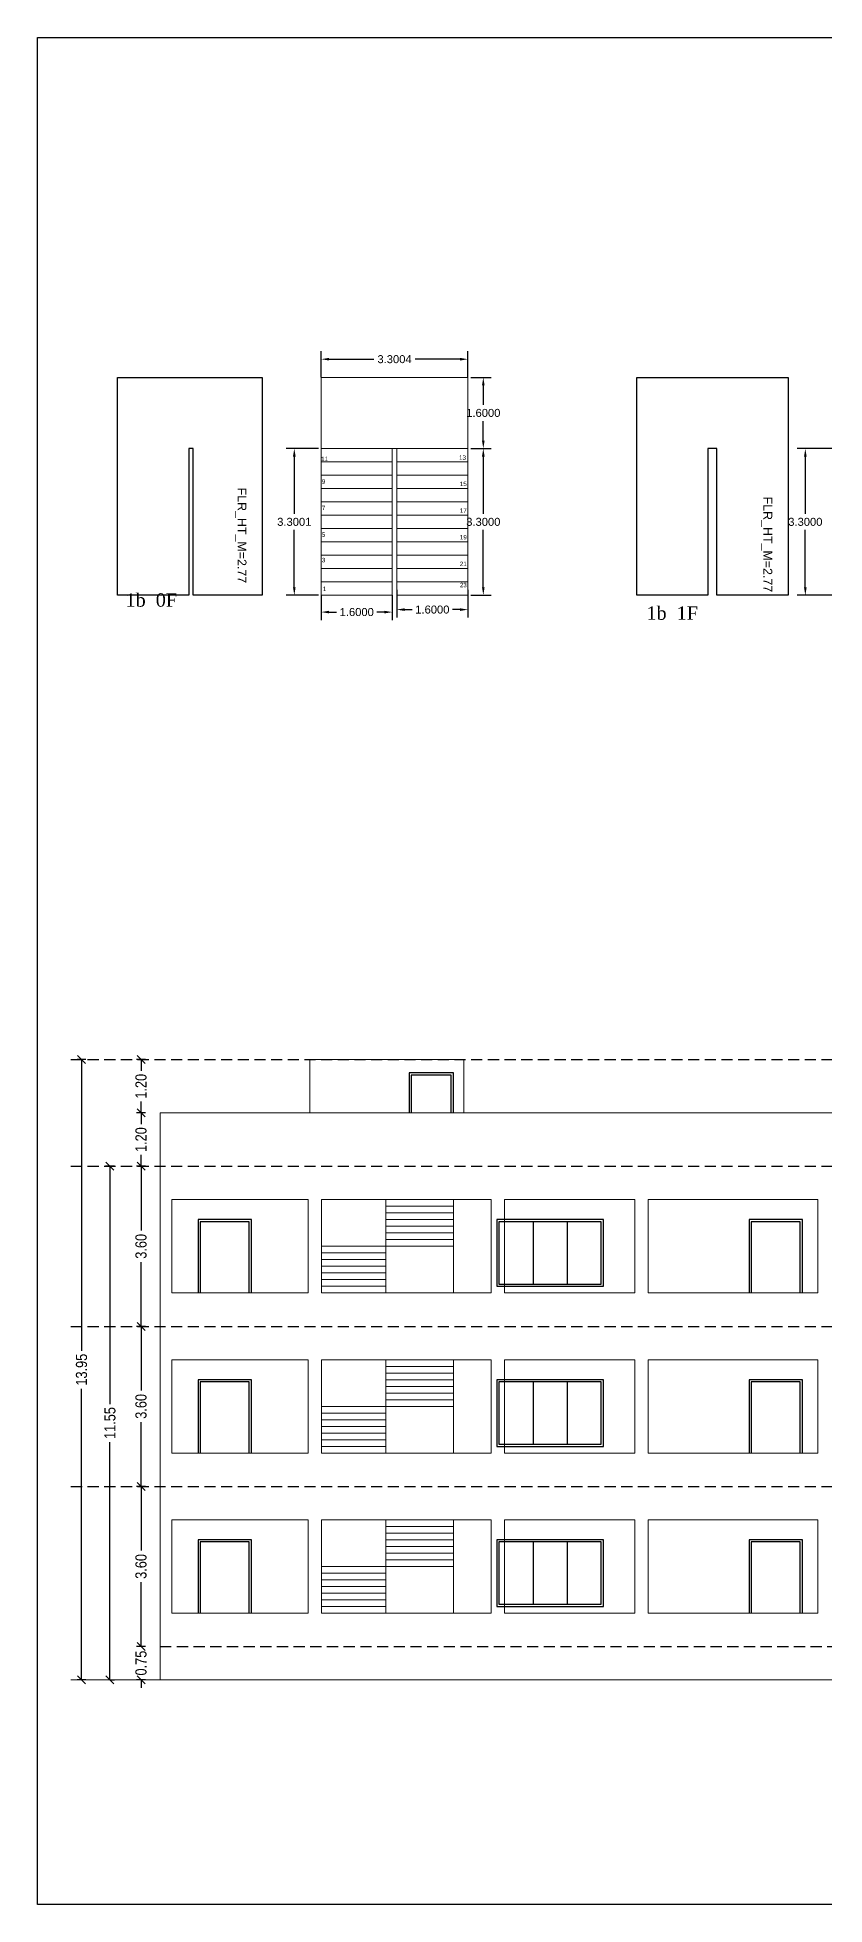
# Model space of a CAD drawing. Header units: metres. Extents: x 2792 to 3145, y -72 to 111.
# Drawn here: x 3073.39 to 3091.09, y -71.97 to -29.97 of the extents above; entities that cross this region are included whole.
import ezdxf
from ezdxf.enums import TextEntityAlignment as Align

# ---------------------------------------------------------------- set-up
doc = ezdxf.new("R2010")
doc.units = ezdxf.units.M
doc.header["$MEASUREMENT"] = 0
doc.header["$PDMODE"] = 35
doc.linetypes.add('HIDDEN', pattern=[0.375, 0.25, -0.125])
for name, color, linetype in [('BLK_1_FLR_0_STAIR_1', 1, 'Continuous'), ('BLK_1_FLR_1_STAIR_1', 1, 'Continuous'), ('Layer5', 30, 'Continuous'), ('TEXT J', 4, 'Continuous'), ('WIN', 2, 'Continuous')]:
    doc.layers.add(name, color=color, linetype=linetype)
for name, color, linetype, lineweight in [('BLK_1_FLR_0_STAIR_1_FLIGHT_1', 7, 'Continuous', 0), ('BLK_1_FLR_0_STAIR_1_FLIGHT_2', 7, 'Continuous', 0), ('BLK_1_FLR_0_STAIR_1_LANDING_1', 7, 'Continuous', 0), ('BLK_1_FLR_1_STAIR_1_FLIGHT_1', 7, 'Continuous', 0), ('Col', 2, 'Continuous', 40), ('DIM', 7, 'Continuous', 18), ('Hidden', 8, 'HIDDEN', 0), ('Stair', 52, 'Continuous', 18), ('Text', 7, 'Continuous', 5)]:
    doc.layers.add(name, color=color, linetype=linetype, lineweight=lineweight)
doc.styles.add('ROMANS1', font='romantic.ttf', dxfattribs={"height": 12})
doc.styles.add('SKR', font='ARIALN.TTF')
doc.styles.get("Standard").update_dxf_attribs({"font": 'arial.ttf'})
doc.dimstyles.new('SKR', dxfattribs={"dimtxt": 0.25, "dimasz": 0.18, "dimexe": 0.1, "dimexo": 0.0625, "dimgap": 0.09, "dimtad": 0, "dimzin": 0, "dimdsep": 46, "dimtxsty": 'SKR', "dimblk": 'OBLIQUE', "dimcen": 0.09, "dimclrd": 8, "dimclre": 8, "dimadec": 0, "dimazin": 0, "dimtfac": 1, "dimtofl": 0, "dimtmove": 2, "dimatfit": 3, "dimfxl": 0, "dimtolj": 1, "dimtzin": 0, "dimarcsym": 0})
doc.dimstyles.get("Standard").update_dxf_attribs({"dimtxt": 0.18, "dimasz": 0.18, "dimexe": 0.18, "dimexo": 0.0625, "dimgap": 0.09, "dimtad": 0, "dimtih": 1, "dimtoh": 1, "dimdec": 4, "dimzin": 0, "dimdsep": 46, "dimtxsty": 'Standard', "dimcen": 0.09, "dimadec": 0, "dimazin": 0, "dimtfac": 1, "dimtdec": 4, "dimtofl": 0, "dimtmove": 0, "dimatfit": 3, "dimfxl": 0, "dimtolj": 1, "dimtzin": 0, "dimarcsym": 0})

# ---------------------------------------------------------------- blocks, each defined once
blk = doc.blocks.new('_Oblique')
at = {"color": 0, "linetype": 'ByBlock', "lineweight": -2}
blk.add_line((-0.5, -0.5), (0.5, 0.5), dxfattribs=at)
blk = doc.blocks.new('*D116')
at = {"layer": 'Defpoints', "color": 0}
for p in [(3075.718, -66.164), (3076.149, -66.164), (3076.149, -66.914)]:
    blk.add_point(p, dxfattribs=at)
at = {"layer": 'DIM', "color": 8, "lineweight": -2}
for p, q in [((3075.818, -66.164), (3075.618, -66.164)), ((3075.718, -66.164), (3075.718, -65.984)), ((3075.818, -66.914), (3075.618, -66.914)), ((3075.718, -66.914), (3075.718, -67.094))]:
    blk.add_line(p, q, dxfattribs=at)
at = {"layer": 'DIM', "color": 8, "lineweight": -2, "xscale": 0.18, "yscale": 0.18, "zscale": 0.18}
for p, rotation in [((3075.718, -66.164), 270), ((3075.718, -66.914), 90)]:
    blk.add_blockref('_Oblique', p, dxfattribs=dict(at, rotation=rotation))
at = {"layer": 'DIM', "color": 0, "insert": (3075.718, -66.539), "char_height": 0.25, "attachment_point": 5, "rotation": 90, "style": 'SKR'}
blk.add_mtext('\\A1;0.75', dxfattribs=at)
blk = doc.blocks.new('*D117')
at = {"layer": 'Defpoints', "color": 0}
for p in [(3075.718, -62.564), (3076.149, -62.564), (3076.149, -66.164)]:
    blk.add_point(p, dxfattribs=at)
at = {"layer": 'DIM', "color": 8, "lineweight": -2}
for p, q in [((3075.818, -62.564), (3075.618, -62.564)), ((3075.718, -62.564), (3075.718, -64.008)), ((3075.718, -66.164), (3075.718, -64.72)), ((3075.818, -66.164), (3075.618, -66.164))]:
    blk.add_line(p, q, dxfattribs=at)
at = {"layer": 'DIM', "color": 8, "lineweight": -2, "xscale": 0.18, "yscale": 0.18, "zscale": 0.18}
for p, rotation in [((3075.718, -62.564), 90), ((3075.718, -66.164), 270)]:
    blk.add_blockref('_Oblique', p, dxfattribs=dict(at, rotation=rotation))
at = {"layer": 'DIM', "color": 0, "insert": (3075.718, -64.364), "char_height": 0.25, "attachment_point": 5, "rotation": 90, "style": 'SKR'}
blk.add_mtext('\\A1;3.60', dxfattribs=at)
blk = doc.blocks.new('*D118')
at = {"layer": 'Defpoints', "color": 0}
for p in [(3075.718, -58.964), (3076.149, -58.964), (3076.149, -62.564)]:
    blk.add_point(p, dxfattribs=at)
at = {"layer": 'DIM', "color": 8, "lineweight": -2}
for p, q in [((3075.818, -58.964), (3075.618, -58.964)), ((3075.718, -58.964), (3075.718, -60.408)), ((3075.718, -62.564), (3075.718, -61.12)), ((3075.818, -62.564), (3075.618, -62.564))]:
    blk.add_line(p, q, dxfattribs=at)
at = {"layer": 'DIM', "color": 8, "lineweight": -2, "xscale": 0.18, "yscale": 0.18, "zscale": 0.18}
for p, rotation in [((3075.718, -58.964), 90), ((3075.718, -62.564), 270)]:
    blk.add_blockref('_Oblique', p, dxfattribs=dict(at, rotation=rotation))
at = {"layer": 'DIM', "color": 0, "insert": (3075.718, -60.764), "char_height": 0.25, "attachment_point": 5, "rotation": 90, "style": 'SKR'}
blk.add_mtext('\\A1;3.60', dxfattribs=at)
blk = doc.blocks.new('*D119')
at = {"layer": 'Defpoints', "color": 0}
for p in [(3075.718, -55.364), (3076.149, -55.364), (3076.149, -58.964)]:
    blk.add_point(p, dxfattribs=at)
at = {"layer": 'DIM', "color": 8, "lineweight": -2}
for p, q in [((3075.818, -55.364), (3075.618, -55.364)), ((3075.718, -55.364), (3075.718, -56.808)), ((3075.718, -58.964), (3075.718, -57.52)), ((3075.818, -58.964), (3075.618, -58.964))]:
    blk.add_line(p, q, dxfattribs=at)
at = {"layer": 'DIM', "color": 8, "lineweight": -2, "xscale": 0.18, "yscale": 0.18, "zscale": 0.18}
for p, rotation in [((3075.718, -55.364), 90), ((3075.718, -58.964), 270)]:
    blk.add_blockref('_Oblique', p, dxfattribs=dict(at, rotation=rotation))
at = {"layer": 'DIM', "color": 0, "insert": (3075.718, -57.164), "char_height": 0.25, "attachment_point": 5, "rotation": 90, "style": 'SKR'}
blk.add_mtext('\\A1;3.60', dxfattribs=at)
blk = doc.blocks.new('*D120')
at = {"layer": 'Defpoints', "color": 0}
for p in [(3075.718, -54.164), (3076.149, -54.164), (3076.149, -55.364)]:
    blk.add_point(p, dxfattribs=at)
at = {"layer": 'DIM', "color": 8, "lineweight": -2}
for p, q in [((3075.818, -54.164), (3075.618, -54.164)), ((3075.718, -54.164), (3075.718, -54.418)), ((3075.818, -55.364), (3075.618, -55.364)), ((3075.718, -55.364), (3075.718, -55.11))]:
    blk.add_line(p, q, dxfattribs=at)
at = {"layer": 'DIM', "color": 8, "lineweight": -2, "xscale": 0.18, "yscale": 0.18, "zscale": 0.18}
for p, rotation in [((3075.718, -54.164), 90), ((3075.718, -55.364), 270)]:
    blk.add_blockref('_Oblique', p, dxfattribs=dict(at, rotation=rotation))
at = {"layer": 'DIM', "color": 0, "insert": (3075.718, -54.764), "char_height": 0.25, "attachment_point": 5, "rotation": 90, "style": 'SKR'}
blk.add_mtext('\\A1;1.20', dxfattribs=at)
blk = doc.blocks.new('*D121')
at = {"layer": 'Defpoints', "color": 0}
for p in [(3075.718, -52.964), (3079.514, -52.964), (3076.149, -54.164)]:
    blk.add_point(p, dxfattribs=at)
at = {"layer": 'DIM', "color": 8, "lineweight": -2}
for p, q in [((3075.818, -52.964), (3075.618, -52.964)), ((3075.718, -52.964), (3075.718, -53.218)), ((3075.818, -54.164), (3075.618, -54.164)), ((3075.718, -54.164), (3075.718, -53.91))]:
    blk.add_line(p, q, dxfattribs=at)
at = {"layer": 'DIM', "color": 8, "lineweight": -2, "xscale": 0.18, "yscale": 0.18, "zscale": 0.18}
for p, rotation in [((3075.718, -52.964), 90), ((3075.718, -54.164), 270)]:
    blk.add_blockref('_Oblique', p, dxfattribs=dict(at, rotation=rotation))
at = {"layer": 'DIM', "color": 0, "insert": (3075.718, -53.564), "char_height": 0.25, "attachment_point": 5, "rotation": 90, "style": 'SKR'}
blk.add_mtext('\\A1;1.20', dxfattribs=at)
blk = doc.blocks.new('*D122')
at = {"layer": 'Defpoints', "color": 0}
for p in [(3075.019, -55.364), (3076.149, -55.364), (3075.019, -66.914)]:
    blk.add_point(p, dxfattribs=at)
at = {"layer": 'DIM', "color": 8, "lineweight": -2}
for p, q in [((3075.119, -55.364), (3074.919, -55.364)), ((3075.019, -55.364), (3075.019, -60.712)), ((3075.019, -66.914), (3075.019, -61.566)), ((3075.019, -66.914), (3075.119, -66.914))]:
    blk.add_line(p, q, dxfattribs=at)
at = {"layer": 'DIM', "color": 8, "lineweight": -2, "xscale": 0.18, "yscale": 0.18, "zscale": 0.18}
for p, rotation in [((3075.019, -55.364), 90), ((3075.019, -66.914), 270)]:
    blk.add_blockref('_Oblique', p, dxfattribs=dict(at, rotation=rotation))
at = {"layer": 'DIM', "color": 0, "insert": (3075.019, -61.139), "char_height": 0.25, "attachment_point": 5, "rotation": 90, "style": 'SKR'}
blk.add_mtext('\\A1;11.55', dxfattribs=at)
blk = doc.blocks.new('*D123')
at = {"layer": 'Defpoints', "color": 0}
for p in [(3074.38, -52.964), (3079.514, -52.964), (3076.222, -66.914)]:
    blk.add_point(p, dxfattribs=at)
at = {"layer": 'DIM', "color": 8, "lineweight": -2}
for p, q in [((3074.48, -52.964), (3074.28, -52.964)), ((3074.38, -52.964), (3074.38, -59.512)), ((3074.38, -66.914), (3074.38, -60.366)), ((3074.48, -66.914), (3074.28, -66.914))]:
    blk.add_line(p, q, dxfattribs=at)
at = {"layer": 'DIM', "color": 8, "lineweight": -2, "xscale": 0.18, "yscale": 0.18, "zscale": 0.18}
for p, rotation in [((3074.38, -52.964), 90), ((3074.38, -66.914), 270)]:
    blk.add_blockref('_Oblique', p, dxfattribs=dict(at, rotation=rotation))
at = {"layer": 'DIM', "color": 0, "insert": (3074.38, -59.939), "char_height": 0.25, "attachment_point": 5, "rotation": 90, "style": 'SKR'}
blk.add_mtext('\\A1;13.95', dxfattribs=at)
blk = doc.blocks.new('*D238')
at = {"layer": 'BLK_1_FLR_0_STAIR_1_FLIGHT_2', "color": 0, "linetype": 'Continuous', "lineweight": -2}
for p, q in [((3079.768, -42.518), (3079.768, -43.079)), ((3081.368, -42.518), (3081.368, -43.079)), ((3079.948, -42.899), (3080.113, -42.899)), ((3081.188, -42.899), (3081.023, -42.899))]:
    blk.add_line(p, q, dxfattribs=at)
at = {"layer": 'BLK_1_FLR_0_STAIR_1_FLIGHT_2', "color": 0, "linetype": 'Continuous'}
for points in [[(3079.948, -42.869), (3079.948, -42.929), (3079.768, -42.899)], [(3081.188, -42.869), (3081.188, -42.929), (3081.368, -42.899)]]:
    blk.add_solid(points, dxfattribs=at)
at = {"layer": 'Defpoints', "color": 0, "linetype": 'Continuous'}
for p in [(3079.768, -42.456), (3081.368, -42.456), (3081.368, -42.899)]:
    blk.add_point(p, dxfattribs=at)
at = {"layer": 'BLK_1_FLR_0_STAIR_1_FLIGHT_2', "color": 0, "linetype": 'Continuous', "insert": (3080.568, -42.899), "char_height": 0.18, "attachment_point": 5}
blk.add_mtext('\\A1;1.6000', dxfattribs=at)
blk = doc.blocks.new('*D239')
at = {"layer": 'BLK_1_FLR_0_STAIR_1_FLIGHT_1', "color": 0, "linetype": 'Continuous', "lineweight": -2}
for p, q in [((3081.468, -42.4), (3081.468, -43.023)), ((3083.068, -42.4), (3083.068, -43.023)), ((3081.648, -42.843), (3081.813, -42.843)), ((3082.888, -42.843), (3082.723, -42.843))]:
    blk.add_line(p, q, dxfattribs=at)
at = {"layer": 'BLK_1_FLR_0_STAIR_1_FLIGHT_1', "color": 0, "linetype": 'Continuous'}
for points in [[(3081.648, -42.813), (3081.648, -42.873), (3081.468, -42.843)], [(3082.888, -42.813), (3082.888, -42.873), (3083.068, -42.843)]]:
    blk.add_solid(points, dxfattribs=at)
at = {"layer": 'Defpoints', "color": 0, "linetype": 'Continuous'}
for p in [(3081.468, -42.338), (3083.068, -42.338), (3083.068, -42.843)]:
    blk.add_point(p, dxfattribs=at)
at = {"layer": 'BLK_1_FLR_0_STAIR_1_FLIGHT_1', "color": 0, "linetype": 'Continuous', "insert": (3082.268, -42.843), "char_height": 0.18, "attachment_point": 5}
blk.add_mtext('\\A1;1.6000', dxfattribs=at)
blk = doc.blocks.new('*D240')
at = {"layer": 'BLK_1_FLR_0_STAIR_1_FLIGHT_1', "color": 0, "linetype": 'Continuous', "lineweight": -2}
for p, q in [((3083.131, -39.22), (3083.594, -39.22)), ((3083.414, -39.4), (3083.414, -40.688)), ((3083.414, -42.34), (3083.414, -41.052)), ((3083.131, -42.52), (3083.594, -42.52))]:
    blk.add_line(p, q, dxfattribs=at)
at = {"layer": 'BLK_1_FLR_0_STAIR_1_FLIGHT_1', "color": 0, "linetype": 'Continuous'}
for points in [[(3083.384, -39.4), (3083.444, -39.4), (3083.414, -39.22)], [(3083.384, -42.34), (3083.444, -42.34), (3083.414, -42.52)]]:
    blk.add_solid(points, dxfattribs=at)
at = {"layer": 'Defpoints', "color": 0, "linetype": 'Continuous'}
for p in [(3083.068, -39.22), (3083.068, -42.52), (3083.414, -42.52)]:
    blk.add_point(p, dxfattribs=at)
at = {"layer": 'BLK_1_FLR_0_STAIR_1_FLIGHT_1', "color": 0, "linetype": 'Continuous', "insert": (3083.414, -40.87), "char_height": 0.18, "attachment_point": 5}
blk.add_mtext('\\A1;3.3000', dxfattribs=at)
blk = doc.blocks.new('*D241')
at = {"layer": 'BLK_1_FLR_0_STAIR_1_LANDING_1', "color": 0, "linetype": 'Continuous', "lineweight": -2}
for p, q in [((3083.131, -37.62), (3083.594, -37.62)), ((3083.131, -39.22), (3083.594, -39.22))]:
    blk.add_line(p, q, dxfattribs=at)
at = {"layer": 'BLK_1_FLR_0_STAIR_1_LANDING_1', "color": 0, "lineweight": -2}
for p, q in [((3083.414, -37.8), (3083.414, -38.238)), ((3083.414, -39.04), (3083.414, -38.602))]:
    blk.add_line(p, q, dxfattribs=at)
at = {"layer": 'BLK_1_FLR_0_STAIR_1_LANDING_1', "color": 0, "linetype": 'Continuous'}
for points in [[(3083.384, -37.8), (3083.444, -37.8), (3083.414, -37.62)], [(3083.384, -39.04), (3083.444, -39.04), (3083.414, -39.22)]]:
    blk.add_solid(points, dxfattribs=at)
at = {"layer": 'Defpoints', "color": 0, "linetype": 'Continuous'}
for p in [(3083.068, -37.62), (3083.068, -39.22), (3083.414, -39.22)]:
    blk.add_point(p, dxfattribs=at)
at = {"layer": 'BLK_1_FLR_0_STAIR_1_LANDING_1', "color": 0, "linetype": 'Continuous', "insert": (3083.414, -38.42), "char_height": 0.18, "attachment_point": 5}
blk.add_mtext('\\A1;1.6000', dxfattribs=at)
blk = doc.blocks.new('*D242')
at = {"layer": 'BLK_1_FLR_0_STAIR_1_LANDING_1', "color": 0, "linetype": 'Continuous', "lineweight": -2}
for p, q in [((3079.768, -37.614), (3079.768, -37.031)), ((3083.068, -37.614), (3083.068, -37.031))]:
    blk.add_line(p, q, dxfattribs=at)
at = {"layer": 'BLK_1_FLR_0_STAIR_1_LANDING_1', "color": 0, "lineweight": -2}
for p, q in [((3079.948, -37.211), (3080.955, -37.211)), ((3082.888, -37.211), (3081.881, -37.211))]:
    blk.add_line(p, q, dxfattribs=at)
at = {"layer": 'BLK_1_FLR_0_STAIR_1_LANDING_1', "color": 0, "linetype": 'Continuous'}
for points in [[(3079.948, -37.181), (3079.948, -37.241), (3079.768, -37.211)], [(3082.888, -37.181), (3082.888, -37.241), (3083.068, -37.211)]]:
    blk.add_solid(points, dxfattribs=at)
at = {"layer": 'Defpoints', "color": 0, "linetype": 'Continuous'}
for p in [(3079.768, -37.211), (3079.768, -37.676), (3083.068, -37.677)]:
    blk.add_point(p, dxfattribs=at)
at = {"layer": 'BLK_1_FLR_0_STAIR_1_LANDING_1', "color": 0, "linetype": 'Continuous', "insert": (3081.418, -37.211), "char_height": 0.18, "attachment_point": 5}
blk.add_mtext('\\A1;3.3004', dxfattribs=at)
blk = doc.blocks.new('*D243')
at = {"layer": 'BLK_1_FLR_0_STAIR_1_FLIGHT_2', "color": 0, "linetype": 'Continuous', "lineweight": -2}
for p, q in [((3079.705, -39.22), (3078.984, -39.22)), ((3079.164, -39.4), (3079.164, -40.688)), ((3079.164, -42.34), (3079.164, -41.052)), ((3079.705, -42.52), (3078.984, -42.52))]:
    blk.add_line(p, q, dxfattribs=at)
at = {"layer": 'BLK_1_FLR_0_STAIR_1_FLIGHT_2', "color": 0, "linetype": 'Continuous'}
for points in [[(3079.134, -39.4), (3079.194, -39.4), (3079.164, -39.22)], [(3079.134, -42.34), (3079.194, -42.34), (3079.164, -42.52)]]:
    blk.add_solid(points, dxfattribs=at)
at = {"layer": 'Defpoints', "color": 0, "linetype": 'Continuous'}
for p in [(3079.768, -39.22), (3079.164, -42.52), (3079.768, -42.52)]:
    blk.add_point(p, dxfattribs=at)
at = {"layer": 'BLK_1_FLR_0_STAIR_1_FLIGHT_2', "color": 0, "linetype": 'Continuous', "insert": (3079.164, -40.87), "char_height": 0.18, "attachment_point": 5}
blk.add_mtext('\\A1;3.3001', dxfattribs=at)
blk = doc.blocks.new('*D237')
at = {"layer": 'BLK_1_FLR_1_STAIR_1_FLIGHT_1', "color": 0, "linetype": 'Continuous', "lineweight": -2}
for p, q in [((3091.378, -39.22), (3090.475, -39.22)), ((3090.655, -39.4), (3090.655, -40.688)), ((3090.655, -42.34), (3090.655, -41.052)), ((3091.378, -42.52), (3090.475, -42.52))]:
    blk.add_line(p, q, dxfattribs=at)
at = {"layer": 'BLK_1_FLR_1_STAIR_1_FLIGHT_1', "color": 0, "linetype": 'Continuous'}
for points in [[(3090.625, -39.4), (3090.685, -39.4), (3090.655, -39.22)], [(3090.625, -42.34), (3090.685, -42.34), (3090.655, -42.52)]]:
    blk.add_solid(points, dxfattribs=at)
at = {"layer": 'Defpoints', "color": 0, "linetype": 'Continuous'}
for p in [(3091.441, -39.22), (3090.655, -42.52), (3091.441, -42.52)]:
    blk.add_point(p, dxfattribs=at)
at = {"layer": 'BLK_1_FLR_1_STAIR_1_FLIGHT_1', "color": 0, "linetype": 'Continuous', "insert": (3090.655, -40.87), "char_height": 0.18, "attachment_point": 5}
blk.add_mtext('\\A1;3.3000', dxfattribs=at)

msp = doc.modelspace()

# ---------------------------------------------------------------- linework, layer by layer
msp.add_lwpolyline([(3073.38672, -29.97156), (3144.56191, -29.97156), (3144.56191, -71.97156), (3073.38672, -71.97156)], close=True)
at = {"layer": 'BLK_1_FLR_0_STAIR_1', "linetype": 'Continuous', "elevation": 0}
msp.add_lwpolyline([(3078.44249, -37.62003), (3078.4425, -42.51998), (3076.89272, -42.51998), (3076.89272, -39.21999), (3076.79228, -39.21999), (3076.79228, -42.51998), (3075.19227, -42.51998), (3075.19226, -37.62003)], close=True, dxfattribs=at)
at = {"layer": 'BLK_1_FLR_0_STAIR_1_FLIGHT_1', "linetype": 'Continuous'}
for p, q in [((3081.46813, -39.21999, 0), (3083.06813, -39.22027, 0)), ((3081.46813, -39.51999, 0), (3083.06813, -39.52027, 0)), ((3081.46813, -39.81999, 0), (3083.06813, -39.81999, 0)), ((3081.46813, -40.11999, 0), (3083.06813, -40.12027, 0)), ((3081.46813, -40.41999, 0), (3083.06813, -40.42027, 0)), ((3081.46813, -40.71999, 0), (3083.06813, -40.72027, 0)), ((3081.46813, -41.01999, 0), (3083.06813, -41.02027, 0)), ((3081.46813, -41.31993, 0), (3083.06813, -41.3202, 0)), ((3081.46813, -41.61999, 0), (3083.06813, -41.62027, 0)), ((3081.46813, -41.91999, 0), (3083.06813, -41.92027, 0)), ((3081.46813, -42.21999, 0), (3083.06813, -42.22027, 0)), ((3081.46813, -42.51999, 0), (3083.06813, -42.52027, 0))]:
    msp.add_line(p, q, dxfattribs=at)
at = {"layer": 'BLK_1_FLR_0_STAIR_1_FLIGHT_1', "linetype": 'Continuous', "elevation": 0}
msp.add_lwpolyline([(3081.46813, -39.21999), (3081.46813, -42.51999), (3083.06813, -42.52027), (3083.06813, -39.22027)], close=True, dxfattribs=at)
at = {"layer": 'BLK_1_FLR_0_STAIR_1_FLIGHT_2', "linetype": 'Continuous'}
for p, q in [((3079.76769, -39.21985, 0), (3081.3677, -39.21985, 0)), ((3079.76769, -39.51985, 0), (3081.3677, -39.51985, 0)), ((3079.76769, -39.81985, 0), (3081.3677, -39.81985, 0)), ((3079.76769, -40.11985, 0), (3081.3677, -40.11985, 0)), ((3079.76769, -40.41985, 0), (3081.3677, -40.41985, 0)), ((3079.76769, -40.71985, 0), (3081.3677, -40.71985, 0)), ((3079.76769, -41.01985, 0), (3081.3677, -41.01985, 0)), ((3079.76769, -41.31979, 0), (3081.3677, -41.31979, 0)), ((3079.76769, -41.61985, 0), (3081.3677, -41.61985, 0)), ((3079.76769, -41.91985, 0), (3081.3677, -41.91985, 0)), ((3079.76769, -42.21985, 0), (3081.3677, -42.21985, 0)), ((3079.76769, -42.51998, 0), (3081.3677, -42.51998, 0))]:
    msp.add_line(p, q, dxfattribs=at)
at = {"layer": 'BLK_1_FLR_0_STAIR_1_FLIGHT_2', "linetype": 'Continuous', "elevation": 0}
msp.add_lwpolyline([(3079.76769, -39.21985), (3079.76769, -42.51998), (3081.3677, -42.51998), (3081.3677, -39.21985)], close=True, dxfattribs=at)
at = {"layer": 'BLK_1_FLR_0_STAIR_1_LANDING_1', "linetype": 'Continuous', "elevation": 0}
msp.add_lwpolyline([(3079.76769, -37.61989), (3079.76769, -39.21985), (3083.06813, -39.22027), (3083.06813, -37.62031)], close=True, dxfattribs=at)
at = {"layer": 'BLK_1_FLR_1_STAIR_1', "linetype": 'Continuous', "elevation": 0}
msp.add_lwpolyline([(3090.26636, -37.62003), (3090.26637, -42.51998), (3088.66637, -42.51998), (3088.66637, -39.21999), (3088.4655, -39.21999), (3088.4655, -42.51998), (3086.86549, -42.51998), (3086.86548, -37.62003)], close=True, dxfattribs=at)
at = {"layer": 'Col', "color": 6, "lineweight": 15}
for p, q in [((3076.41419, -58.21398), (3076.41419, -56.11398)), ((3076.41419, -56.11398), (3079.4792, -56.11398)), ((3079.4792, -58.21398), (3079.4792, -56.11398)), ((3079.7792, -58.21398), (3079.7792, -56.11398)), ((3079.7792, -56.11398), (3083.59419, -56.11398)), ((3083.59419, -58.21398), (3083.59419, -56.11398)), ((3083.89419, -58.21398), (3083.89419, -56.11398)), ((3083.89419, -56.11398), (3086.82419, -56.11398)), ((3086.82419, -58.21398), (3086.82419, -56.11398)), ((3087.12419, -58.21398), (3087.12419, -56.11398)), ((3087.12419, -56.11398), (3090.93919, -56.11398)), ((3090.93919, -58.21398), (3090.93919, -56.11398)), ((3076.41419, -58.21398), (3079.4792, -58.21398)), ((3079.7792, -58.21398), (3083.59419, -58.21398)), ((3083.89419, -58.21398), (3086.82419, -58.21398)), ((3087.12419, -58.21398), (3090.93919, -58.21398)), ((3076.41419, -61.81398), (3076.41419, -59.71398)), ((3076.41419, -59.71398), (3079.4792, -59.71398)), ((3079.4792, -61.81398), (3079.4792, -59.71398)), ((3079.7792, -61.81398), (3079.7792, -59.71398)), ((3079.7792, -59.71398), (3083.59419, -59.71398)), ((3083.59419, -61.81398), (3083.59419, -59.71398)), ((3083.89419, -61.81398), (3083.89419, -59.71398)), ((3083.89419, -59.71398), (3086.82419, -59.71398)), ((3086.82419, -61.81398), (3086.82419, -59.71398)), ((3087.12419, -61.81398), (3087.12419, -59.71398)), ((3087.12419, -59.71398), (3090.93919, -59.71398)), ((3090.93919, -61.81398), (3090.93919, -59.71398)), ((3076.41419, -61.81398), (3079.4792, -61.81398)), ((3079.7792, -61.81398), (3083.59419, -61.81398)), ((3083.89419, -61.81398), (3086.82419, -61.81398)), ((3087.12419, -61.81398), (3090.93919, -61.81398)), ((3076.41419, -65.41398), (3076.41419, -63.31398)), ((3076.41419, -63.31398), (3079.4792, -63.31398)), ((3079.4792, -65.41398), (3079.4792, -63.31398)), ((3079.7792, -65.41398), (3079.7792, -63.31398)), ((3079.7792, -63.31398), (3083.59419, -63.31398)), ((3083.59419, -65.41398), (3083.59419, -63.31398)), ((3083.89419, -65.41398), (3083.89419, -63.31398)), ((3083.89419, -63.31398), (3086.82419, -63.31398)), ((3086.82419, -65.41398), (3086.82419, -63.31398)), ((3087.12419, -65.41398), (3087.12419, -63.31398)), ((3087.12419, -63.31398), (3090.93919, -63.31398)), ((3090.93919, -65.41398), (3090.93919, -63.31398)), ((3076.41419, -65.41398), (3079.4792, -65.41398)), ((3079.7792, -65.41398), (3083.59419, -65.41398)), ((3083.89419, -65.41398), (3086.82419, -65.41398)), ((3087.12419, -65.41398), (3090.93919, -65.41398))]:
    msp.add_line(p, q, dxfattribs=at)
at = {"layer": 'DIM'}
for p, q in [((3076.14919, -66.91398), (3076.14919, -54.16398)), ((3076.14919, -54.16398), (3130.71919, -54.16398)), ((3074.1422, -66.91398), (3134.24689, -66.91398))]:
    msp.add_line(p, q, dxfattribs=at)
at = {"layer": 'Hidden', "linetype": 'ByBlock', "ltscale": 0.5}
for p, q in [((3081.21919, -56.26398), (3082.74418, -56.26398)), ((3081.21919, -56.41398), (3082.74418, -56.41398)), ((3081.21919, -56.56398), (3082.74418, -56.56398)), ((3081.21919, -56.71398), (3082.74418, -56.71398)), ((3081.21919, -56.86398), (3082.74418, -56.86398)), ((3081.21919, -57.01398), (3082.74418, -57.01398)), ((3079.7792, -57.16398), (3082.74418, -57.16398)), ((3079.7792, -57.31398), (3081.21919, -57.31398)), ((3079.7792, -57.46398), (3081.21919, -57.46398)), ((3079.7792, -57.61398), (3081.21919, -57.61398)), ((3079.7792, -57.76398), (3081.21919, -57.76398)), ((3079.7792, -57.91398), (3081.21919, -57.91398)), ((3079.7792, -58.06398), (3081.21919, -58.06398)), ((3081.21919, -59.86398), (3082.74418, -59.86398)), ((3081.21919, -60.01398), (3082.74418, -60.01398)), ((3081.21919, -60.16398), (3082.74418, -60.16398)), ((3081.21919, -60.31398), (3082.74418, -60.31398)), ((3081.21919, -60.46398), (3082.74418, -60.46398)), ((3079.7792, -60.76398), (3082.74418, -60.76398)), ((3081.21919, -60.61398), (3082.74418, -60.61398)), ((3079.7792, -60.91398), (3081.21919, -60.91398)), ((3079.7792, -61.06398), (3081.21919, -61.06398)), ((3079.7792, -61.21398), (3081.21919, -61.21398)), ((3079.7792, -61.36398), (3081.21919, -61.36398)), ((3079.7792, -61.51398), (3081.21919, -61.51398)), ((3079.7792, -61.66398), (3081.21919, -61.66398)), ((3081.21919, -63.46398), (3082.74418, -63.46398)), ((3081.21919, -63.61398), (3082.74418, -63.61398)), ((3081.21919, -63.76398), (3082.74418, -63.76398)), ((3081.21919, -63.91398), (3082.74418, -63.91398)), ((3081.21919, -64.06398), (3082.74418, -64.06398)), ((3081.21919, -64.21398), (3082.74418, -64.21398)), ((3079.7792, -64.36398), (3082.74418, -64.36398)), ((3079.7792, -64.51398), (3081.21919, -64.51398)), ((3079.7792, -64.66398), (3081.21919, -64.66398)), ((3079.7792, -64.81398), (3081.21919, -64.81398)), ((3079.7792, -64.96398), (3081.21919, -64.96398)), ((3079.7792, -65.11398), (3081.21919, -65.11398)), ((3079.7792, -65.26398), (3081.21919, -65.26398))]:
    msp.add_line(p, q, dxfattribs=at)
at = {"layer": 'Layer5', "linetype": 'HIDDEN'}
for p, q in [((3074.1422, -52.96398), (3134.24689, -52.96398)), ((3074.1422, -55.36398), (3134.24689, -55.36398)), ((3074.1422, -58.96398), (3134.24689, -58.96398)), ((3074.1422, -62.56398), (3134.24689, -62.56398)), ((3076.14919, -66.16398), (3099.46919, -66.16398))]:
    msp.add_line(p, q, dxfattribs=at)
at = {"layer": 'Stair', "ltscale": 20}
for p, q in [((3081.21919, -58.21398), (3081.21919, -56.11398)), ((3082.74418, -58.21398), (3082.74418, -56.11398)), ((3081.21919, -61.81398), (3081.21919, -59.71398)), ((3082.74418, -61.81398), (3082.74418, -59.71398)), ((3081.21919, -65.41398), (3081.21919, -63.31398)), ((3082.74418, -65.41398), (3082.74418, -63.31398))]:
    msp.add_line(p, q, dxfattribs=at)
msp.add_lwpolyline([(3079.51419, -54.16398), (3079.51419, -52.96398), (3082.97419, -52.96398), (3082.97419, -54.16398)], dxfattribs=at)
at = {"layer": 'WIN', "color": 8}
for p, q in [((3084.53333, -56.61398), (3084.53333, -58.01398)), ((3085.3, -56.61398), (3085.3, -58.01398)), ((3084.53333, -60.21398), (3084.53333, -61.61398)), ((3085.3, -60.21398), (3085.3, -61.61398)), ((3084.53333, -63.81398), (3084.53333, -65.21398)), ((3085.3, -63.81398), (3085.3, -65.21398))]:
    msp.add_line(p, q, dxfattribs=at)
at = {"layer": 'WIN', "color": 34}
for points in [[(3082.74425, -54.16398), (3082.74425, -53.26398), (3081.74425, -53.26398), (3081.74425, -54.16398)], [(3082.69425, -54.16398), (3082.69425, -53.31398), (3081.79425, -53.31398), (3081.79425, -54.16398)], [(3078.19919, -58.21398), (3078.19919, -56.56398), (3076.99919, -56.56398), (3076.99919, -58.21398)], [(3078.14919, -58.21398), (3078.14919, -56.61398), (3077.04919, -56.61398), (3077.04919, -58.21398)], [(3090.58918, -58.21398), (3090.58918, -56.56398), (3089.38918, -56.56398), (3089.38918, -58.21398)], [(3090.53918, -58.21398), (3090.53918, -56.61398), (3089.43918, -56.61398), (3089.43918, -58.21398)], [(3078.19919, -61.81398), (3078.19919, -60.16398), (3076.99919, -60.16398), (3076.99919, -61.81398)], [(3078.14919, -61.81398), (3078.14919, -60.21398), (3077.04919, -60.21398), (3077.04919, -61.81398)], [(3090.58918, -61.81398), (3090.58918, -60.16398), (3089.38918, -60.16398), (3089.38918, -61.81398)], [(3090.53918, -61.81398), (3090.53918, -60.21398), (3089.43918, -60.21398), (3089.43918, -61.81398)], [(3078.19919, -65.41398), (3078.19919, -63.76398), (3076.99919, -63.76398), (3076.99919, -65.41398)], [(3078.14919, -65.41398), (3078.14919, -63.81398), (3077.04919, -63.81398), (3077.04919, -65.41398)], [(3090.58918, -65.41398), (3090.58918, -63.76398), (3089.38918, -63.76398), (3089.38918, -65.41398)], [(3090.53918, -65.41398), (3090.53918, -63.81398), (3089.43918, -63.81398), (3089.43918, -65.41398)]]:
    msp.add_lwpolyline(points, dxfattribs=at)
at = {"layer": 'WIN'}
for points in [[(3083.71667, -58.06398), (3086.11667, -58.06398), (3086.11667, -56.56398), (3083.71667, -56.56398)], [(3083.76667, -58.01398), (3086.06667, -58.01398), (3086.06667, -56.61398), (3083.76667, -56.61398)], [(3083.71667, -61.66398), (3086.11667, -61.66398), (3086.11667, -60.16398), (3083.71667, -60.16398)], [(3083.76667, -61.61398), (3086.06667, -61.61398), (3086.06667, -60.21398), (3083.76667, -60.21398)], [(3083.71667, -65.26398), (3086.11667, -65.26398), (3086.11667, -63.76398), (3083.71667, -63.76398)], [(3083.76667, -65.21398), (3086.06667, -65.21398), (3086.06667, -63.81398), (3083.76667, -63.81398)]]:
    msp.add_lwpolyline(points, close=True, dxfattribs=at)

# ---------------------------------------------------------------- texts
at = {"layer": 'BLK_1_FLR_0_STAIR_1', "linetype": 'Continuous', "insert": (3078.08835, -41.17424, 0), "char_height": 0.2, "width": 2.4, "attachment_point": 2, "rotation": 270}
msp.add_mtext('FLR_HT_M=2.77', dxfattribs=at)
at = {"layer": 'BLK_1_FLR_1_STAIR_1', "linetype": 'Continuous', "insert": (3089.91221, -41.37698, 0), "char_height": 0.2, "width": 2.4, "attachment_point": 2, "rotation": 270}
msp.add_mtext('FLR_HT_M=2.77', dxfattribs=at)
at = {"layer": 'Text', "style": 'ROMANS1'}
for s, p in [('1b  0F ', (3075.36983, -42.77697, 0)), ('1b  1F ', (3087.08234, -43.07078, 0))]:
    msp.add_text(s, height=0.3, dxfattribs=at).set_placement(p)
at = {"layer": 'TEXT J'}
for s, p in [('11', (3079.84651, -39.50261, 0)), ('13', (3082.94618, -39.47406, 0)), ('9', (3079.82075, -40.01386, 0)), ('15', (3082.96492, -40.06465, 0)), ('7', (3079.82163, -40.60622, 0)), ('17', (3082.96492, -40.66465, 0)), ('5', (3079.82251, -41.20661, 0)), ('19', (3082.96492, -41.26465, 0)), ('3', (3079.82339, -41.77905, 0)), ('21', (3082.96459, -41.86458, 0)), ('1', (3079.84415, -42.4248, 0)), ('23', (3082.96459, -42.34049, 0))]:
    msp.add_text(s, height=0.1, dxfattribs=at).set_placement(p, align=Align.CENTER)

# ---------------------------------------------------------------- dimensions: what is measured, and where the dimension line sits
at = {"layer": 'BLK_1_FLR_0_STAIR_1_FLIGHT_1', "color": 1, "linetype": 'Continuous'}
dim = msp.add_linear_dim(base=(3083.41351, -42.52027, 0), p1=(3083.06813, -39.22027, 0), p2=(3083.06813, -42.52027, 0), angle=270, dimstyle='Standard', dxfattribs=at)
dim.commit()
dim.dimension.update_dxf_attribs({"geometry": '*D240', "text_midpoint": (3083.41351, -40.87027, 0)})
at = {"layer": 'BLK_1_FLR_0_STAIR_1_FLIGHT_1', "color": 2, "linetype": 'Continuous'}
dim = msp.add_linear_dim(base=(3083.06813, -42.84317, 0), p1=(3081.46813, -42.3376, 0), p2=(3083.06813, -42.33788, 0), dimstyle='Standard', dxfattribs=at)
dim.commit()
dim.dimension.update_dxf_attribs({"geometry": '*D239', "text_midpoint": (3082.26813, -42.84317, 0)})
at = {"layer": 'BLK_1_FLR_0_STAIR_1_FLIGHT_2', "color": 1, "linetype": 'Continuous'}
dim = msp.add_linear_dim(base=(3079.16393, -42.51998, 0), p1=(3079.76769, -39.21985, 0), p2=(3079.76769, -42.51998, 0), angle=270, dimstyle='Standard', dxfattribs=at)
dim.commit()
dim.dimension.update_dxf_attribs({"geometry": '*D243', "text_midpoint": (3079.16393, -40.86991, 0), "dimtype": 160})
at = {"layer": 'BLK_1_FLR_0_STAIR_1_FLIGHT_2', "color": 2, "linetype": 'Continuous'}
dim = msp.add_linear_dim(base=(3081.3677, -42.89883, 0), p1=(3079.76769, -42.4559, 0), p2=(3081.3677, -42.4559, 0), dimstyle='Standard', dxfattribs=at)
dim.commit()
dim.dimension.update_dxf_attribs({"geometry": '*D238', "text_midpoint": (3080.5677, -42.89883, 0)})
at = {"layer": 'BLK_1_FLR_0_STAIR_1_LANDING_1', "color": 1, "linetype": 'Continuous'}
dim = msp.add_linear_dim(base=(3079.76769, -37.21104, 0), p1=(3083.06813, -37.67692, 0), p2=(3079.76769, -37.6765, 0), dimstyle='Standard', override={"dimtmove": 1, "dimfxl": 5}, dxfattribs=at)
dim.commit()
dim.dimension.update_dxf_attribs({"geometry": '*D242', "text_midpoint": (3081.41791, -37.21104, 0)})
at = {"layer": 'BLK_1_FLR_0_STAIR_1_LANDING_1', "color": 2, "linetype": 'Continuous'}
dim = msp.add_linear_dim(base=(3083.41351, -39.22027, 0), p1=(3083.06813, -37.62031, 0), p2=(3083.06813, -39.22027, 0), angle=270, dimstyle='Standard', override={"dimtmove": 1, "dimfxl": 5}, dxfattribs=at)
dim.commit()
dim.dimension.update_dxf_attribs({"geometry": '*D241', "text_midpoint": (3083.41351, -38.42029, 0)})
at = {"layer": 'BLK_1_FLR_1_STAIR_1_FLIGHT_1', "color": 1, "linetype": 'Continuous'}
dim = msp.add_linear_dim(base=(3090.65486, -42.51998, 0), p1=(3091.44091, -39.21997, 0), p2=(3091.44091, -42.51998, 0), angle=270, dimstyle='Standard', dxfattribs=at)
dim.commit()
dim.dimension.update_dxf_attribs({"geometry": '*D237', "text_midpoint": (3090.65486, -40.86997, 0)})
at = {"layer": 'DIM'}
for base, p1, p2, picture, middle in [((3074.37998, -52.96398), (3076.2225, -66.91398), (3079.51419, -52.96398), '*D123', (3074.37998, -59.93898)), ((3075.71794, -52.96398), (3076.14919, -54.16398), (3079.51419, -52.96398), '*D121', (3075.71794, -53.56398)), ((3075.71794, -54.16398), (3076.14919, -55.36398), (3076.14919, -54.16398), '*D120', (3075.71794, -54.76398)), ((3075.01864, -55.36398), (3075.0185, -66.91398), (3076.14919, -55.36398), '*D122', (3075.01864, -61.13898)), ((3075.71794, -55.36398), (3076.14919, -58.96398), (3076.14919, -55.36398), '*D119', (3075.71794, -57.16398)), ((3075.71794, -58.96398), (3076.14919, -62.56398), (3076.14919, -58.96398), '*D118', (3075.71794, -60.76398)), ((3075.71794, -62.56398), (3076.14919, -66.16398), (3076.14919, -62.56398), '*D117', (3075.71794, -64.36398)), ((3075.71794, -66.16398), (3076.14919, -66.91398), (3076.14919, -66.16398), '*D116', (3075.71794, -66.53898))]:
    dim = msp.add_linear_dim(base=base, p1=p1, p2=p2, angle=90, dimstyle='SKR', override={"dimpost": '\\X'}, dxfattribs=at)
    dim.commit()
    dim.dimension.update_dxf_attribs({"geometry": picture, "text_midpoint": middle})

doc.saveas('drawing.dxf')
